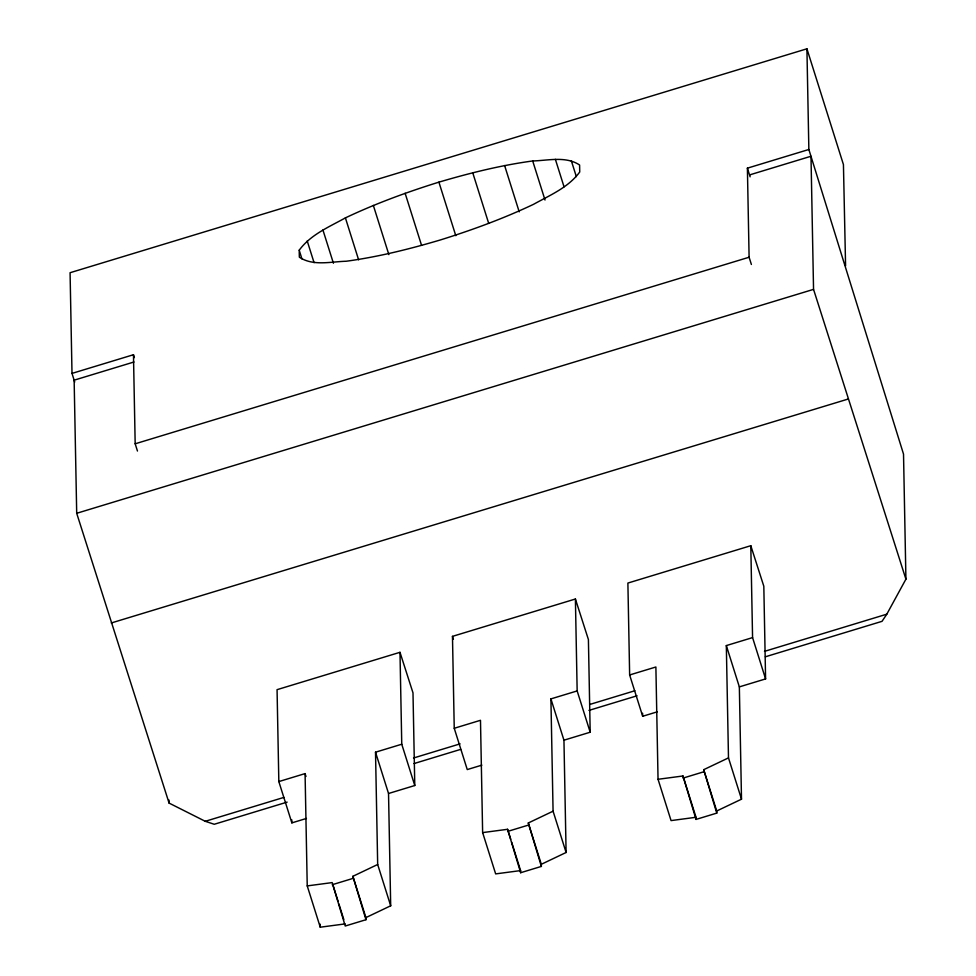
<?xml version="1.0" encoding="UTF-8"?>
<svg xmlns="http://www.w3.org/2000/svg" width="976" height="976" viewBox="0 0 976 976"><rect width="100%" height="100%" fill="white"/><g stroke="black" fill="none" stroke-linecap="round" stroke-linejoin="round"><path stroke-width="1.46" d="M765.379 656.787L882.023 621.334L886.806 614.185L905.923 579.171L903.52 454.121L808.86 149.487L806.92 48.8L70.077 272.719L72.004 373.405L74.725 382.031M299.205 250.222C310.588 234.643 329.046 226.981 345.406 217.88C375.601 203.569 407.029 192.089 438.907 182.146C469.676 173.069 500.871 165.286 532.701 160.967C548.146 160.564 565.775 155.855 579.598 165.005L579.732 171.996C568.349 187.563 549.891 195.224 533.53 204.326C503.335 218.636 471.908 230.116 440.017 240.059C409.249 249.136 378.054 256.932 346.236 261.239C330.791 261.641 313.162 266.35 299.339 257.2L299.205 250.222L301.95 258.896M278.831 781.581L305.073 773.602L307.233 885.903L332.169 882.597L345.236 926.017L365.951 919.721L352.885 876.302L377.675 864.492L375.516 752.203L401.758 744.224L399.989 652.31L277.062 689.666L278.831 781.581L291.861 822.878L306.44 818.449M454.243 728.279L480.485 720.3L482.632 832.601L507.581 829.295L520.647 872.715L541.363 866.42L528.297 822.988L553.075 811.19L550.915 698.889L577.158 690.923L575.401 599.008L452.474 636.364L454.243 728.279L467.26 769.576L481.839 765.147M365.951 919.721L365.915 917.599L390.693 905.789L388.533 793.5L375.516 752.203M629.642 674.965L655.884 666.998L658.044 779.287L682.98 775.981L696.047 819.413L716.762 813.118L703.708 769.686L728.486 757.888L726.327 645.587L752.569 637.609L750.8 545.706L627.885 583.062L629.642 674.965L642.672 716.274L657.251 711.833M541.363 866.42L541.314 864.297L566.104 852.487L563.945 740.198L550.915 698.889M716.762 813.118L716.726 810.983L741.504 799.185L739.344 686.884L726.327 645.587M72.004 373.405L133.468 354.727L134.383 357.619M751.386 264.472L749.104 257.237L747.396 168.165L808.86 149.487M133.968 361.998L74.139 380.176L76.701 513.291L169.08 803.089L205.265 821.304L214.244 824.269L287.139 802.113M749.714 174.875L810.995 156.258L813.545 289.372L905.923 579.171M137.47 451.034L135.176 443.799L749.104 257.237M76.701 513.291L813.545 289.372M111.288 622.969L848.132 399.05M205.265 821.304L283.906 797.404M413.519 758.01L460.111 743.858M589.724 704.465L634.876 690.752M764.489 651.358L886.806 614.185M413.995 763.574L460.648 749.385M588.955 710.394L637.072 695.778M388.533 793.5L414.776 785.521L412.994 692.862L399.989 652.31M563.945 740.198L590.187 732.22L588.406 639.548L575.401 599.008M739.344 686.884L765.587 678.918L763.818 586.247L750.8 545.706M332.218 884.72L352.934 878.424M507.618 831.418L528.333 825.123M683.029 778.104L703.745 771.809M696.047 819.413L696.01 817.278L671.061 820.596L658.044 779.287M520.647 872.715L520.598 870.592L495.662 873.898L482.632 832.601M307.233 885.903L320.25 927.2L345.199 923.894M452.474 636.364L453.401 639.256M806.92 48.8L843.435 164.578L845.582 265.936M747.396 168.165L750.129 176.839M752.569 637.609L765.587 678.918M571.314 160.711L576.34 176.619M555.381 159.332L564.043 186.831M728.486 757.888L741.504 799.185M532.701 160.967L545.023 200.043M703.708 769.686L716.726 810.983M504.604 165.517L519.208 211.829M682.98 775.981L696.01 817.278M472.726 172.715L488.695 223.37M438.907 182.146L455.792 235.692M577.158 690.923L590.187 732.22M405.125 193.26L421.559 245.354M373.344 205.411L388.863 254.614M553.075 811.19L566.104 852.487M345.406 217.88L358.631 259.86M528.297 822.988L541.314 864.297M322.922 229.97L333.426 263.252M507.581 829.295L510.729 839.262M511.619 842.105L520.598 870.592M307.22 240.962L314.065 262.666M401.758 744.224L414.776 785.521M377.675 864.492L390.693 905.789M352.885 876.302L365.915 917.599M305.073 773.602L305.976 776.457M333.072 885.439L338.013 901.104M338.904 903.959L343.845 919.624M642.611 713.236L642.672 716.274M320.201 924.162L320.25 927.2M291.8 819.84L291.861 822.878M169.019 800.076L169.08 803.089M133.468 354.727L135.176 443.799"/></g></svg>
